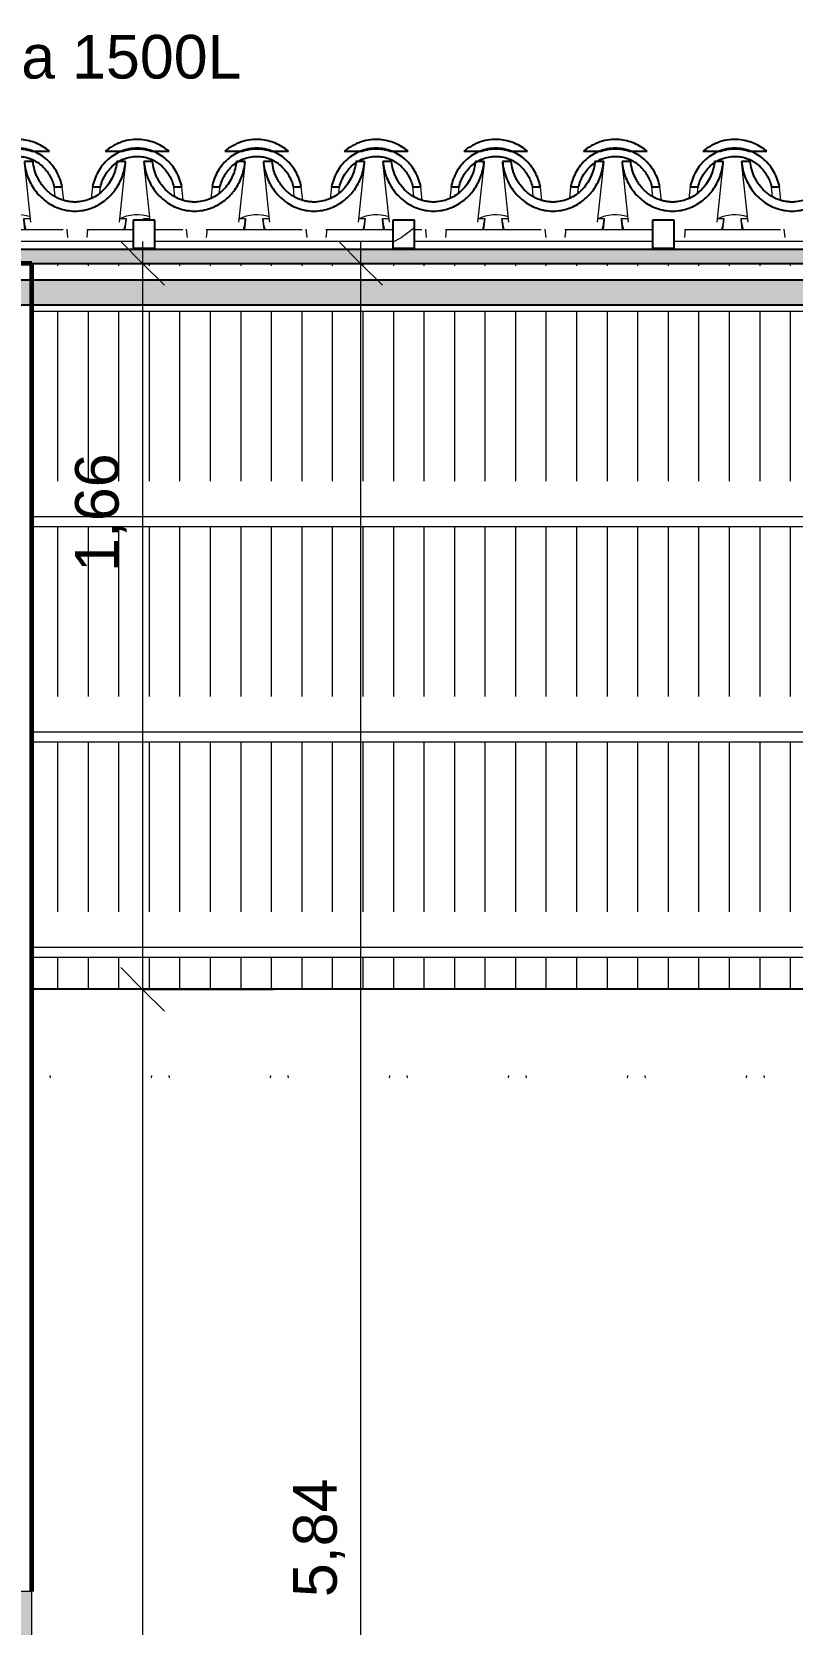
# Model space of a CAD drawing. Header units: millimetres. Extents: x -23833 to 62003, y -3000 to 6760.
# Drawn here: x -16580 to -14836, y 2925 to 6575 of the extents above; entities that cross this region are included whole.
import ezdxf

# ---------------------------------------------------------------- set-up
doc = ezdxf.new("R2010")
doc.units = ezdxf.units.MM
for name, color, linetype, lineweight in [('A-ANNO-DIMS', 211, 'Continuous', 9), ('A-ANNO-DIMS-50', 211, 'Continuous', 9), ('A-DETL-GENF', 92, 'Continuous', 9), ('A-DETL-THIN', 151, 'Continuous', 9), ('A-GLAZ-CURT', 52, 'Continuous', 9), ('A-GLAZ-CWMG', 51, 'Continuous', 9), ('A-ROOF', 132, 'Continuous', 9), ('A-ROOF-PATT', 132, 'Continuous', 9), ('A-WALL', 113, 'Continuous', 25), ('G-ANNO-TEXT', 231, 'Continuous', 9)]:
    doc.layers.add(name, color=color, linetype=linetype, lineweight=lineweight)
doc.styles.add('@Arial Unicode MS', font='ARIALUNI.TTF', dxfattribs={"height": 100})
doc.styles.add('Arial_1', font='arial.ttf', dxfattribs={"height": 100})
doc.dimstyles.new('CRT_-__Metros_-_Linha_de_chamada_3_5_mm_1', dxfattribs={"dimscale": 304.8, "dimtxt": 100.584485, "dimasz": 0.328084, "dimexe": 0.164042, "dimexo": 0.0625, "dimgap": 0.082021, "dimtad": 1, "dimlfac": 0.001, "dimrnd": 0.01, "dimzin": 0, "dimdsep": 46, "dimtxsty": '@Arial Unicode MS', "dimblk1": 'OBLIQUE', "dimblk2": 'OBLIQUE', "dimsah": 1, "dimcen": 0.09, "dimdle": 0.164042, "dimazin": 0, "dimtfac": 1, "dimtdec": 4, "dimtix": 1, "dimtmove": 0, "dimatfit": 3, "dimfxl": 0.984252, "dimfxlon": 1, "dimtvp": 1, "dimtolj": 1, "dimtzin": 0, "dimarcsym": 2})
doc.dimstyles.new('CRT_-__Metros_-_Linha_de_chamada_3_5_mm_2', dxfattribs={"dimscale": 304.8, "dimtxt": 100.584485, "dimasz": 0.328084, "dimexe": 0.164042, "dimexo": 0.0625, "dimgap": 0.082021, "dimtad": 1, "dimlfac": 0.001, "dimrnd": 0.01, "dimzin": 0, "dimdsep": 46, "dimtxsty": '@Arial Unicode MS', "dimblk1": 'OBLIQUE', "dimblk2": 'OBLIQUE', "dimsah": 1, "dimcen": 0.09, "dimdle": 0.164042, "dimazin": 0, "dimtfac": 1, "dimtdec": 4, "dimtix": 1, "dimtmove": 2, "dimatfit": 3, "dimfxl": 0.984252, "dimfxlon": 1, "dimtvp": 1, "dimtolj": 1, "dimtzin": 0, "dimarcsym": 2})
pattern_1 = [(216.87, (-11821.27, 2369.08), (761.9991, 508.00136), [127, -1143]), (206.565, (-11668.87, 2292.88), (-254.0006, -253.9997), [283.981, -283.981]), (198.435, (-11668.87, 2165.88), (-507.99976, -254.0006), [160.644, -642.575])]

# ---------------------------------------------------------------- blocks, each defined once
blk = doc.blocks.new('Rectangular Mullion - Ripa-4229792-A')
at = {"layer": 'A-GLAZ-CWMG'}
for p, q in [((-16727.9, 6122.6), (-16507.8, 6122.6)), ((-16453.8, 6122.6), (-16347.5, 6122.6)), ((-16297.5, 6122.6), (-16233.7, 6122.6)), ((-16179.7, 6122.6), (-15959.6, 6122.6)), ((-15905.6, 6122.6), (-15752.2, 6122.6)), ((-15702.2, 6122.6), (-15685.5, 6122.6)), ((-15631.5, 6122.6), (-15411.4, 6122.6)), ((-15357.4, 6122.6), (-15156.8, 6122.6)), ((-15083.3, 6122.6), (-14863.2, 6122.6)), ((-16347.5, 6094.7), (-16892.9, 6094.7)), ((-15752.2, 6094.7), (-16297.5, 6094.7)), ((-15156.8, 6094.7), (-15702.2, 6094.7)), ((-14561.4, 6094.7), (-15106.8, 6094.7))]:
    blk.add_line(p, q, dxfattribs=at)
blk = doc.blocks.new('Rectangular Mullion - Caibro-V25-A')
at = {"layer": 'A-GLAZ-CWMG', "lineweight": 25}
for p, q in [((-15106.8, 6143.7), (-15156.8, 6143.7)), ((-15156.8, 6143.7), (-15156.8, 6079.1)), ((-15106.8, 6079.1), (-15106.8, 6143.7)), ((-15156.8, 6079.1), (-15106.8, 6079.1))]:
    blk.add_line(p, q, dxfattribs=at)
at = {"layer": 'A-GLAZ-CWMG'}
for p, q in [((-15156.8, 6076.7), (-15156.8, 6079.1)), ((-15106.8, 6076.7), (-15106.8, 6079.1))]:
    blk.add_line(p, q, dxfattribs=at)
blk = doc.blocks.new('Rectangular Mullion - Caibro-V26-A')
at = {"layer": 'A-GLAZ-CWMG'}
h = blk.add_hatch(dxfattribs=at)
h.set_pattern_fill('FP_2', color=256, style=0, pattern_type=2)
h.set_pattern_definition(pattern_1)
h.paths.add_polyline_path([(-15752.2, 6079.1), (-15702.2, 6079.1), (-15702.2, 6143.7), (-15752.2, 6143.7)])
at = {"layer": 'A-GLAZ-CWMG', "lineweight": 25}
for p, q in [((-15702.2, 6143.7), (-15752.2, 6143.7)), ((-15752.2, 6143.7), (-15752.2, 6079.1)), ((-15702.2, 6079.1), (-15702.2, 6143.7)), ((-15752.2, 6079.1), (-15702.2, 6079.1))]:
    blk.add_line(p, q, dxfattribs=at)
at = {"layer": 'A-GLAZ-CWMG'}
for p, q in [((-15752.2, 6076.7), (-15752.2, 6079.1)), ((-15702.2, 6076.7), (-15702.2, 6079.1))]:
    blk.add_line(p, q, dxfattribs=at)
blk = doc.blocks.new('Rectangular Mullion - Caibro-V27-A')
at = {"layer": 'A-GLAZ-CWMG', "lineweight": 25}
for p, q in [((-16297.5, 6143.7), (-16347.5, 6143.7)), ((-16347.5, 6143.7), (-16347.5, 6079.1)), ((-16297.5, 6079.1), (-16297.5, 6143.7)), ((-16347.5, 6079.1), (-16297.5, 6079.1))]:
    blk.add_line(p, q, dxfattribs=at)
at = {"layer": 'A-GLAZ-CWMG'}
for p, q in [((-16347.5, 6076.7), (-16347.5, 6079.1)), ((-16297.5, 6076.7), (-16297.5, 6079.1))]:
    blk.add_line(p, q, dxfattribs=at)
blk = doc.blocks.new('Rectangular Mullion - Terça-4255527-A')
at = {"layer": 'A-GLAZ-CWMG'}
for p, q in [((-5489.7, 4476.4), (-16579.7, 4476.4)), ((-16579.7, 4454.2), (-5489.7, 4454.2))]:
    blk.add_line(p, q, dxfattribs=at)
blk = doc.blocks.new('Rectangular Mullion - Terça-V31-A')
at = {"layer": 'A-GLAZ-CWMG'}
for p, q in [((-5489.7, 4970.2), (-16579.7, 4970.2)), ((-16579.7, 4947.9), (-5489.7, 4947.9))]:
    blk.add_line(p, q, dxfattribs=at)
blk = doc.blocks.new('Rectangular Mullion - Terça-V32-A')
at = {"layer": 'A-GLAZ-CWMG'}
for p, q in [((-5489.7, 5463.9), (-16579.7, 5463.9)), ((-16579.7, 5441.6), (-5489.7, 5441.6))]:
    blk.add_line(p, q, dxfattribs=at)
blk = doc.blocks.new('Rectangular Mullion - Terça-V33-A')
at = {"layer": 'A-GLAZ-CWMG'}
h = blk.add_hatch(dxfattribs=at)
h.set_pattern_fill('FP_2', color=256, style=0, pattern_type=2)
h.set_pattern_definition(pattern_1)
h.paths.add_polyline_path([(-19919.7, 5949.9), (-3199.7, 5949.9), (-3199.7, 6005.8), (-19919.7, 6005.8), (-19919.7, 5997.2)])
at = {"layer": 'A-GLAZ-CWMG', "lineweight": 25}
for p, q in [((-3199.7, 6005.8), (-19919.7, 6005.8)), ((-19919.7, 5949.9), (-3199.7, 5949.9))]:
    blk.add_line(p, q, dxfattribs=at)
at = {"layer": 'A-GLAZ-CWMG'}
blk.add_line((-16579.7, 5935.3), (-5479.7, 5935.3), dxfattribs=at)
blk = doc.blocks.new('COLONIAL BASE - COLONIAL BASE-4236683-A')
at = {"layer": 'A-GLAZ-CURT'}
for p, q in [((-3712.8, 6122.6), (-3715.5, 6147.5)), ((-3715.5, 6147.5), (-3700.2, 6147.5)), ((-3712.8, 6122.6), (-3715.1, 6143.3)), ((-3496.2, 6147.5), (-3480.9, 6147.5)), ((-3480.9, 6147.5), (-3483.6, 6122.6)), ((-3481.3, 6143.3), (-3483.6, 6122.6))]:
    blk.add_line(p, q, dxfattribs=at)
for centre, major_axis, start_param, end_param in [((-3729.7, 6076.6), (85.3, 0), 1.218641, 2.069926), ((-3598.2, 6154.4), (117.5, 0), 3.205466, 3.438355), ((-3598.2, 6154.4), (117.5, 0), 5.986423, 6.219312)]:
    blk.add_ellipse(centre, major_axis=major_axis, ratio=0.928477, start_param=start_param, end_param=end_param, dxfattribs=at)
blk = doc.blocks.new('COLONIAL BASE - COLONIAL BASE-V48-A')
at = {"layer": 'A-GLAZ-CURT'}
for p, q in [((-6181.9, 6143.7), (-6182.3, 6147.5)), ((-6182.3, 6147.5), (-6167.1, 6147.5)), ((-5963, 6147.5), (-5947.8, 6147.5)), ((-5947.8, 6147.5), (-5950.5, 6122.6)), ((-5948.2, 6143.3), (-5950.4, 6122.6))]:
    blk.add_line(p, q, dxfattribs=at)
for centre, major_axis, start_param, end_param in [((-6196.6, 6076.6), (85.3, 0), 1.218641, 2.069926), ((-6065.1, 6154.4), (117.5, 0), 3.205466, 3.239935), ((-6065.1, 6154.4), (117.5, 0), 5.986423, 6.219312)]:
    blk.add_ellipse(centre, major_axis=major_axis, ratio=0.928477, start_param=start_param, end_param=end_param, dxfattribs=at)
blk = doc.blocks.new('COLONIAL BASE - COLONIAL BASE-V42-A')
at = {"layer": 'A-GLAZ-CURT', "lineweight": 25}
for p, q in [((-3968.4, 6278.4), (-3988.3, 6278.4)), ((-3756.3, 6278.4), (-3776.2, 6278.4)), ((-4106.2, 6220.1), (-4087.9, 6220.1)), ((-3919.7, 6220.1), (-3901.4, 6220.1))]:
    blk.add_line(p, q, dxfattribs=at)
at = {"layer": 'A-GLAZ-CURT'}
for p, q in [((-3973.4, 6138.7), (-3988.3, 6278.4)), ((-3985, 6247.8), (-3988, 6274.9)), ((-3756.3, 6278.4), (-3771.2, 6138.7)), ((-3756.6, 6274.9), (-3759.5, 6247.8)), ((-4106.2, 6220.1), (-4109, 6193.6)), ((-4089.3, 6205.4), (-4087.9, 6220.1)), ((-3917.6, 6197.7), (-3919.7, 6220.1)), ((-3898.1, 6189), (-3901.4, 6220.1)), ((-4118.6, 6103.7), (-4116.5, 6122.9)), ((-3891.1, 6122.9), (-3889, 6103.7))]:
    blk.add_line(p, q, dxfattribs=at)
at = {"layer": 'A-GLAZ-CURT', "lineweight": 25}
for points, knots in [([(-3901.4, 6220.1), (-3902.6, 6226.1), (-3906, 6237.8), (-3913.7, 6254.6), (-3923.9, 6269.8), (-3940.8, 6287.6), (-3967.2, 6303.9), (-4003.8, 6310.9), (-4040.4, 6303.9), (-4066.8, 6287.6), (-4083.7, 6269.8), (-4093.9, 6254.6), (-4101.6, 6237.8), (-4105, 6226.1), (-4106.2, 6220.1)], [0, 0, 0, 0, 0.0625, 0.125, 0.1875, 0.25, 0.375, 0.5, 0.625, 0.75, 0.8125, 0.875, 0.9375, 1, 1, 1, 1]), ([(-4087.9, 6220.1), (-4086.7, 6225.2), (-4083.4, 6235.2), (-4076.2, 6249.2), (-4066.7, 6261.8), (-4051.3, 6276.2), (-4027.6, 6288.5), (-4001.7, 6291), (-3984.6, 6287.9), (-3975.9, 6285.1), (-3969.5, 6282.5), (-3963.4, 6279.4), (-3955.5, 6274.5), (-3946.5, 6267.4), (-3937.2, 6257.2), (-3929.5, 6245.8), (-3923.5, 6233.3), (-3920.8, 6224.6), (-3919.7, 6220.1)], [0, 0, 0, 0, 0.066667, 0.133333, 0.2, 0.266667, 0.4, 0.533333, 0.591667, 0.620833, 0.65, 0.679167, 0.708333, 0.766667, 0.825, 0.883333, 0.941667, 1, 1, 1, 1]), ([(-3988.3, 6278.4), (-3987.8, 6272.1), (-3985.9, 6259.7), (-3978.6, 6235.6), (-3963.1, 6208), (-3935.4, 6181.9), (-3906.5, 6168.7), (-3881.7, 6164.4), (-3856.6, 6164.4), (-3827.4, 6172.1), (-3798.1, 6191.1), (-3776.3, 6216), (-3764.1, 6240.8), (-3758.3, 6262), (-3756.7, 6272.9), (-3756.3, 6278.4)], [0, 0, 0, 0, 0.052632, 0.105263, 0.210526, 0.315789, 0.421053, 0.473684, 0.526316, 0.631579, 0.723684, 0.815789, 0.907895, 0.953947, 1, 1, 1, 1]), ([(-3776.2, 6278.4), (-3776.7, 6272.6), (-3778.7, 6261.3), (-3784.3, 6244.8), (-3792.5, 6229.6), (-3806.6, 6211.2), (-3829.7, 6193.4), (-3855.4, 6185.8), (-3873.4, 6185), (-3883.1, 6185.7), (-3892.7, 6187.4), (-3902, 6190), (-3911.1, 6193.7), (-3919.6, 6198.3), (-3927.7, 6203.7), (-3937.7, 6212), (-3946.4, 6221.7), (-3953.5, 6232.5), (-3958.2, 6241.1), (-3962, 6250), (-3966, 6262.4), (-3967.8, 6271.9), (-3968.4, 6278.4)], [0, 0, 0, 0, 0.058824, 0.117647, 0.176471, 0.235294, 0.352941, 0.470588, 0.503676, 0.536765, 0.569853, 0.602941, 0.636029, 0.669118, 0.702206, 0.735294, 0.801471, 0.834559, 0.867647, 0.900735, 0.933824, 1, 1, 1, 1])]:
    blk.add_open_spline(points, degree=3, knots=knots, dxfattribs=at)
blk = doc.blocks.new('COLONIAL BASE - COLONIAL BASE-V43-A')
at = {"layer": 'A-GLAZ-CURT', "lineweight": 25}
for p, q in [((-4516.6, 6278.4), (-4536.5, 6278.4)), ((-4304.5, 6278.4), (-4324.4, 6278.4)), ((-4654.4, 6220.1), (-4636.1, 6220.1)), ((-4467.9, 6220.1), (-4449.6, 6220.1))]:
    blk.add_line(p, q, dxfattribs=at)
at = {"layer": 'A-GLAZ-CURT'}
for p, q in [((-4521.6, 6138.7), (-4536.5, 6278.4)), ((-4533.2, 6247.8), (-4536.2, 6274.9)), ((-4304.5, 6278.4), (-4319.4, 6138.7)), ((-4304.8, 6274.9), (-4307.7, 6247.8)), ((-4654.4, 6220.1), (-4657.2, 6193.6)), ((-4637.5, 6205.4), (-4636.1, 6220.1)), ((-4465.8, 6197.7), (-4467.9, 6220.1)), ((-4446.3, 6189), (-4449.6, 6220.1)), ((-4666.8, 6103.7), (-4664.7, 6122.9))]:
    blk.add_line(p, q, dxfattribs=at)
at = {"layer": 'A-GLAZ-CURT', "lineweight": 25}
for points, knots in [([(-4449.6, 6220.1), (-4450.8, 6226.1), (-4454.2, 6237.8), (-4461.9, 6254.6), (-4472.1, 6269.8), (-4489, 6287.6), (-4515.4, 6303.9), (-4552, 6310.9), (-4588.6, 6303.9), (-4615, 6287.6), (-4631.9, 6269.8), (-4642.1, 6254.6), (-4649.8, 6237.8), (-4653.2, 6226.1), (-4654.4, 6220.1)], [0, 0, 0, 0, 0.0625, 0.125, 0.1875, 0.25, 0.375, 0.5, 0.625, 0.75, 0.8125, 0.875, 0.9375, 1, 1, 1, 1]), ([(-4636.1, 6220.1), (-4634.9, 6225.2), (-4631.6, 6235.2), (-4624.4, 6249.2), (-4614.9, 6261.8), (-4599.5, 6276.2), (-4575.8, 6288.5), (-4549.9, 6291), (-4532.8, 6287.9), (-4524.1, 6285.1), (-4517.6, 6282.5), (-4511.6, 6279.4), (-4503.7, 6274.5), (-4494.7, 6267.4), (-4485.4, 6257.2), (-4477.7, 6245.8), (-4471.7, 6233.3), (-4469, 6224.6), (-4467.9, 6220.1)], [0, 0, 0, 0, 0.066667, 0.133333, 0.2, 0.266667, 0.4, 0.533333, 0.591667, 0.620833, 0.65, 0.679167, 0.708333, 0.766667, 0.825, 0.883333, 0.941667, 1, 1, 1, 1]), ([(-4536.5, 6278.4), (-4536, 6272.1), (-4534.1, 6259.7), (-4526.8, 6235.6), (-4511.3, 6208), (-4483.6, 6181.9), (-4454.7, 6168.7), (-4429.9, 6164.4), (-4404.8, 6164.4), (-4375.6, 6172.1), (-4346.3, 6191.1), (-4324.5, 6216), (-4312.3, 6240.8), (-4306.5, 6262), (-4304.9, 6272.9), (-4304.5, 6278.4)], [0, 0, 0, 0, 0.052632, 0.105263, 0.210526, 0.315789, 0.421053, 0.473684, 0.526316, 0.631579, 0.723684, 0.815789, 0.907895, 0.953947, 1, 1, 1, 1]), ([(-4324.4, 6278.4), (-4324.9, 6272.6), (-4326.9, 6261.3), (-4332.5, 6244.8), (-4340.7, 6229.6), (-4354.8, 6211.2), (-4377.9, 6193.4), (-4403.6, 6185.8), (-4421.6, 6185), (-4431.3, 6185.7), (-4440.9, 6187.4), (-4450.2, 6190), (-4459.3, 6193.7), (-4467.8, 6198.3), (-4475.9, 6203.7), (-4485.9, 6212), (-4494.6, 6221.7), (-4501.7, 6232.5), (-4506.4, 6241.1), (-4510.2, 6250), (-4514.2, 6262.4), (-4516, 6271.9), (-4516.6, 6278.4)], [0, 0, 0, 0, 0.058824, 0.117647, 0.176471, 0.235294, 0.352941, 0.470588, 0.503676, 0.536765, 0.569853, 0.602941, 0.636029, 0.669118, 0.702206, 0.735294, 0.801471, 0.834559, 0.867647, 0.900735, 0.933824, 1, 1, 1, 1])]:
    blk.add_open_spline(points, degree=3, knots=knots, dxfattribs=at)
blk = doc.blocks.new('COLONIAL BASE - COLONIAL BASE-V47-A')
at = {"layer": 'A-GLAZ-CURT', "lineweight": 25}
for p, q in [((-5613, 6278.4), (-5632.9, 6278.4)), ((-5400.9, 6278.4), (-5420.8, 6278.4)), ((-5750.8, 6220.1), (-5732.5, 6220.1)), ((-5564.3, 6220.1), (-5546, 6220.1))]:
    blk.add_line(p, q, dxfattribs=at)
at = {"layer": 'A-GLAZ-CURT'}
for p, q in [((-5618.5, 6143.7), (-5632.9, 6278.4)), ((-5629.6, 6247.8), (-5632.6, 6274.9)), ((-5400.9, 6278.4), (-5415.8, 6138.7)), ((-5401.2, 6274.9), (-5404.1, 6247.8)), ((-5750.8, 6220.1), (-5753.6, 6193.6)), ((-5733.9, 6205.4), (-5732.5, 6220.1)), ((-5562.2, 6197.7), (-5564.3, 6220.1)), ((-5542.7, 6189), (-5546, 6220.1)), ((-5763.2, 6103.7), (-5761.1, 6122.9)), ((-5535.6, 6122.9), (-5533.6, 6103.7))]:
    blk.add_line(p, q, dxfattribs=at)
at = {"layer": 'A-GLAZ-CURT', "lineweight": 25}
for points, knots in [([(-5546, 6220.1), (-5547.2, 6226.1), (-5550.5, 6237.8), (-5558.2, 6254.6), (-5568.5, 6269.8), (-5585.4, 6287.6), (-5611.8, 6303.9), (-5648.4, 6310.9), (-5685, 6303.9), (-5711.4, 6287.6), (-5728.3, 6269.8), (-5738.5, 6254.6), (-5746.2, 6237.8), (-5749.5, 6226.1), (-5750.8, 6220.1)], [0, 0, 0, 0, 0.0625, 0.125, 0.1875, 0.25, 0.375, 0.5, 0.625, 0.75, 0.8125, 0.875, 0.9375, 1, 1, 1, 1]), ([(-5732.5, 6220.1), (-5731.2, 6225.2), (-5728, 6235.2), (-5720.8, 6249.2), (-5711.3, 6261.8), (-5695.9, 6276.2), (-5672.2, 6288.5), (-5646.3, 6291), (-5629.2, 6287.9), (-5620.4, 6285.1), (-5614, 6282.5), (-5607.9, 6279.4), (-5600.1, 6274.5), (-5591.1, 6267.4), (-5581.8, 6257.2), (-5574.1, 6245.8), (-5568.1, 6233.3), (-5565.4, 6224.6), (-5564.3, 6220.1)], [0, 0, 0, 0, 0.066667, 0.133333, 0.2, 0.266667, 0.4, 0.533333, 0.591667, 0.620833, 0.65, 0.679167, 0.708333, 0.766667, 0.825, 0.883333, 0.941667, 1, 1, 1, 1]), ([(-5632.9, 6278.4), (-5632.4, 6272.1), (-5630.5, 6259.7), (-5623.2, 6235.6), (-5607.7, 6208), (-5580, 6181.9), (-5551.1, 6168.7), (-5526.3, 6164.4), (-5501.2, 6164.4), (-5472, 6172.1), (-5442.7, 6191.1), (-5420.9, 6216), (-5408.7, 6240.8), (-5402.9, 6262), (-5401.3, 6272.9), (-5400.9, 6278.4)], [0, 0, 0, 0, 0.052632, 0.105263, 0.210526, 0.315789, 0.421053, 0.473684, 0.526316, 0.631579, 0.723684, 0.815789, 0.907895, 0.953947, 1, 1, 1, 1]), ([(-5420.8, 6278.4), (-5421.3, 6272.6), (-5423.3, 6261.3), (-5428.9, 6244.8), (-5437.1, 6229.6), (-5451.2, 6211.2), (-5474.3, 6193.4), (-5500, 6185.8), (-5518, 6185), (-5527.7, 6185.7), (-5537.3, 6187.4), (-5546.6, 6190), (-5555.7, 6193.7), (-5564.2, 6198.3), (-5572.3, 6203.7), (-5582.3, 6212), (-5591, 6221.7), (-5598.1, 6232.5), (-5602.8, 6241.1), (-5606.6, 6250), (-5610.6, 6262.4), (-5612.4, 6271.9), (-5613, 6278.4)], [0, 0, 0, 0, 0.058824, 0.117647, 0.176471, 0.235294, 0.352941, 0.470588, 0.503676, 0.536765, 0.569853, 0.602941, 0.636029, 0.669118, 0.702206, 0.735294, 0.801471, 0.834559, 0.867647, 0.900735, 0.933824, 1, 1, 1, 1])]:
    blk.add_open_spline(points, degree=3, knots=knots, dxfattribs=at)
blk = doc.blocks.new('COLONIAL BASE - COLONIAL BASE-V45-A')
at = {"layer": 'A-GLAZ-CURT', "lineweight": 25}
for p, q in [((-3802.9, 6301.6), (-3762.2, 6301.6)), ((-3697.2, 6301.6), (-3656.5, 6301.6))]:
    blk.add_line(p, q, dxfattribs=at)
blk.add_open_spline([(-3656.5, 6301.6), (-3661.1, 6305.4), (-3670.6, 6312.3), (-3686.5, 6320.4), (-3703.3, 6325.9), (-3722.3, 6329), (-3743, 6328.6), (-3761.1, 6324.5), (-3774.9, 6319.2), (-3788.1, 6312.6), (-3797.2, 6306.4), (-3802.9, 6301.6)], degree=3, knots=[0, 0, 0, 0, 0.111111, 0.222222, 0.333333, 0.444444, 0.583333, 0.722222, 0.791667, 0.861111, 1, 1, 1, 1], dxfattribs=at)
blk.add_open_spline([(-3762.2, 6301.6), (-3757, 6303.6), (-3746.3, 6306.5), (-3729.7, 6308), (-3713.1, 6306.5), (-3702.4, 6303.6), (-3697.2, 6301.6)], degree=3, dxfattribs=at)
blk = doc.blocks.new('COLONIAL BASE - COLONIAL BASE-V62-A')
at = {"layer": 'A-GLAZ-CURT', "lineweight": 25}
for p, q in [((-16685.5, 6301.6), (-16644.8, 6301.6)), ((-16579.8, 6301.6), (-16539.1, 6301.6))]:
    blk.add_line(p, q, dxfattribs=at)
at = {"layer": 'A-GLAZ-CURT'}
blk.add_ellipse((-16612.3, 6216.2), major_axis=(97.5, 0), ratio=0.928477, start_param=1.904414, end_param=1.910547, dxfattribs=at)
at = {"layer": 'A-GLAZ-CURT', "lineweight": 25}
blk.add_open_spline([(-16539.1, 6301.6), (-16543.7, 6305.4), (-16553.3, 6312.3), (-16569.1, 6320.4), (-16585.9, 6325.9), (-16604.9, 6329), (-16625.6, 6328.6), (-16643.7, 6324.5), (-16657.5, 6319.2), (-16670.7, 6312.6), (-16679.8, 6306.4), (-16685.5, 6301.6)], degree=3, knots=[0, 0, 0, 0, 0.111111, 0.222222, 0.333333, 0.444444, 0.583333, 0.722222, 0.791667, 0.861111, 1, 1, 1, 1], dxfattribs=at)
blk.add_open_spline([(-16644.8, 6301.6), (-16639.6, 6303.6), (-16628.9, 6306.5), (-16612.3, 6308), (-16595.7, 6306.5), (-16585.1, 6303.6), (-16579.8, 6301.6)], degree=3, dxfattribs=at)
blk = doc.blocks.new('COLONIAL BASE - COLONIAL BASE-3960684-A')
at = {"layer": 'A-GLAZ-CURT'}
for p, q in [((-8078, 4177.1), (-8078.8, 4182.7)), ((-7846, 4182.7), (-7846.8, 4177.1))]:
    blk.add_line(p, q, dxfattribs=at)
blk = doc.blocks.new('DIMBLOCK9-A')
at = {"layer": 'A-ANNO-DIMS-50', "lineweight": 18}
for p, q in [((-16325.7, 6044.4), (-16375.7, 6094.4)), ((-16325.7, 6044.4), (-16275.7, 5994.4)), ((-16325.7, 4380.3), (-16375.7, 4430.3)), ((-16325.7, 4380.3), (-16275.7, 4330.3))]:
    blk.add_line(p, q, dxfattribs=at)
at = {"layer": 'A-ANNO-DIMS-50'}
for p, q in [((-16325.7, 6094.4), (-16325.7, 4380.3)), ((-16025.7, 6044.4), (-16375.7, 6044.4)), ((-16325.7, 6044.4), (-16025.7, 6044.4)), ((-16025.7, 4380.3), (-16375.7, 4380.3)), ((-16325.7, 4380.3), (-16025.7, 4380.3))]:
    blk.add_line(p, q, dxfattribs=at)
at = {"layer": 'A-ANNO-DIMS-50', "color": 0, "insert": (-16480.5, 5337.1), "char_height": 100, "width": 324.675, "attachment_point": 1, "rotation": 90, "line_spacing_factor": 1.117605, "style": '@Arial Unicode MS'}
blk.add_mtext('1,66', dxfattribs=at)
blk = doc.blocks.new('_Oblique')
at = {"color": 0, "linetype": 'ByBlock', "lineweight": -2}
blk.add_line((-0.5, -0.5), (0.5, 0.5), dxfattribs=at)
blk = doc.blocks.new('DIMBLOCK10-A')
at = {"layer": 'A-ANNO-DIMS-50', "lineweight": 18}
for p, q in [((-16325.7, 4380.3), (-16375.7, 4430.3)), ((-16325.7, 4380.3), (-16275.7, 4330.3)), ((-16325.7, 200), (-16375.7, 250)), ((-16325.7, 200), (-16275.7, 150))]:
    blk.add_line(p, q, dxfattribs=at)
at = {"layer": 'A-ANNO-DIMS-50'}
for p, q in [((-16025.7, 4380.3), (-16375.7, 4380.3)), ((-16325.7, 4380.3), (-16325.7, 150)), ((-16325.7, 4380.3), (-16025.7, 4380.3)), ((-16025.7, 200), (-16375.7, 200)), ((-16325.7, 200), (-16025.7, 200))]:
    blk.add_line(p, q, dxfattribs=at)
at = {"layer": 'A-ANNO-DIMS-50', "color": 0, "insert": (-16480.5, 2154.9), "char_height": 100, "width": 324.675, "attachment_point": 1, "rotation": 90, "line_spacing_factor": 1.117605, "style": '@Arial Unicode MS'}
blk.add_mtext('4,18', dxfattribs=at)
blk = doc.blocks.new('DIMBLOCK17-A')
at = {"layer": 'A-ANNO-DIMS-50', "lineweight": 18}
for p, q in [((-15825.7, 6044.4), (-15875.7, 6094.4)), ((-15825.7, 6044.4), (-15775.7, 5994.4)), ((-15825.7, 200), (-15875.7, 250)), ((-15825.7, 200), (-15775.7, 150))]:
    blk.add_line(p, q, dxfattribs=at)
at = {"layer": 'A-ANNO-DIMS-50'}
for p, q in [((-15825.7, 6094.4), (-15825.7, 150)), ((-15525.7, 6044.4), (-15875.7, 6044.4)), ((-15825.7, 6044.4), (-15525.7, 6044.4)), ((-16125.7, 200), (-15775.7, 200)), ((-15825.7, 200), (-16125.7, 200))]:
    blk.add_line(p, q, dxfattribs=at)
at = {"layer": 'A-ANNO-DIMS-50', "color": 0, "insert": (-15980.5, 2986.9), "char_height": 100, "width": 324.675, "attachment_point": 1, "rotation": 90, "line_spacing_factor": 1.117605, "style": '@Arial Unicode MS'}
blk.add_mtext('5,84', dxfattribs=at)

msp = doc.modelspace()

# ---------------------------------------------------------------- hatches: boundary and pattern name
at = {"layer": 'A-DETL-GENF'}
h = msp.add_hatch(color=7, dxfattribs=at)
h.paths.add_polyline_path([(-5446.155, -1462.996), (-5299.651, -1462.996), (-5299.651, 100), (-3949.651, 100), (-3949.651, -250), (-3799.651, -250), (-3799.651, 180), (-5299.651, 180), (-5299.651, 200), (-19319.651, 200), (-19319.651, -250), (-19139.651, -250), (-19139.651, 100), (-5479.651, 100), (-5479.651, -1462.996)])
h.paths.add_polyline_path([(-8229.651, 2643.433), (-8229.651, 2900), (-5479.651, 2900), (-5479.651, 2680), (-5299.651, 2680), (-5299.651, 2898), (-3979.651, 2898), (-3979.651, 2680), (-3799.651, 2680), (-3799.651, 3000), (-8369.651, 3000), (-8369.651, 2643.433)])
h.paths.add_polyline_path([(-16725.974, 2700), (-16579.651, 2700), (-16579.651, 3000), (-19319.651, 3000), (-19319.651, 2700), (-19139.651, 2700), (-19139.651, 2900), (-16759.651, 2900), (-16759.651, 2700)])
at = {"layer": 'A-ROOF-PATT'}
msp.add_hatch(color=256, dxfattribs=at).paths.add_polyline_path([(-11535.623, 6044.391), (-3199.651, 6044.391), (-3199.651, 6076.702), (-19919.651, 6076.702), (-19919.651, 6044.391), (-11576.492, 6044.391)])
h = msp.add_hatch(dxfattribs=at)
h.set_pattern_fill('FP_4', color=256, style=0, pattern_type=2)
h.set_pattern_definition([(90, (0, 6212.23), (-70, 4e-15), [])])
h.paths.add_polyline_path([(-19919.651, 4070.749), (-19363.819, 4070.749), (-19385.852, 4144.192), (-19319.651, 4156.925), (-19319.651, 4454.159), (-19919.651, 4454.159), (-19919.651, 4096.966)])
h.paths.add_polyline_path([(-3199.651, 4070.749), (-3199.651, 4454.159), (-5289.651, 4454.159), (-5289.651, 4380.337), (-3799.651, 4380.337), (-3799.651, 4070.749), (-3484.448, 4070.749)])
h.paths.add_polyline_path([(-19139.651, 4380.337), (-18728.331, 4380.337), (-18728.551, 4436.104), (-18729.653, 4454.159), (-19139.651, 4454.159), (-19139.651, 4400.998)])
h.paths.add_polyline_path([(-16759.651, 4380.337), (-16759.651, 4454.159), (-17169.649, 4454.159), (-17170.97, 4432.51), (-17170.97, 4380.337), (-16766.843, 4380.337)])
h.paths.add_polyline_path([(-11862.574, 4380.337), (-5489.651, 4380.337), (-5489.651, 4454.159), (-16579.651, 4454.159), (-16579.651, 4380.337), (-11903.443, 4380.337)])
h.paths.add_polyline_path([(-16358.154, 4557.926), (-5489.651, 4557.926), (-5489.651, 4947.873), (-16579.651, 4947.873), (-16579.651, 4557.926), (-16399.023, 4557.926)])
h.paths.add_polyline_path([(-4220.088, 4557.926), (-3199.651, 4557.926), (-3199.651, 4947.873), (-5289.651, 4947.873), (-5289.651, 4557.926), (-4260.957, 4557.926)])
h.paths.add_polyline_path([(-17044.317, 4813.978), (-17045.399, 4812.691), (-17044.749, 4812.691), (-17044.425, 4813.656)])
h.paths.add_polyline_path([(-18851.157, 4557.926), (-18758.28, 4557.926), (-18758.28, 4562.842), (-18771.965, 4800), (-17127.336, 4800), (-17141.021, 4557.926), (-16759.651, 4557.926), (-16759.651, 4947.873), (-17715.344, 4947.864), (-17541.151, 4935.62), (-17541.151, 4900.68), (-17332.401, 4881.34), (-17332.401, 4860.34), (-17095.651, 4850.364), (-17095.651, 4844.1), (-17054.379, 4843.6), (-17050.949, 4842.064), (-17049.873, 4841.27), (-17048.559, 4838.714), (-17047.869, 4835.291), (-17046.287, 4827.808), (-17047.289, 4827.001), (-17050.614, 4826.339), (-17052.004, 4824.804), (-17052.07, 4824.227), (-17052.437, 4823.009), (-17052.437, 4822.62), (-17050.961, 4821.102), (-17042.425, 4815.965), (-17042.425, 4815.124), (-17043.959, 4815.965), (-17045.399, 4815.928), (-17043.21, 4815.052), (-17043.986, 4814.581), (-17048.106, 4815.965), (-17050.993, 4815.52), (-17049.081, 4814.589), (-17048.849, 4814.589), (-17048.559, 4815.347), (-17047.026, 4814.964), (-17046.899, 4814.544), (-17043.959, 4813.859), (-17043.344, 4813.656), (-17043.21, 4812.694), (-17041.898, 4813.597), (-17041.426, 4813.01), (-17040.966, 4813.597), (-17040.137, 4812.691), (-17039.244, 4800.018), (-18860.058, 4800.018), (-18859.165, 4812.691), (-18857.312, 4814.563), (-18856.876, 4814.188), (-18856.28, 4813.934), (-18854.864, 4814.205), (-18854.274, 4814.205), (-18853.423, 4813.938), (-18852.458, 4815.198), (-18850.901, 4814.205), (-18849.807, 4815.183), (-18848.402, 4814.905), (-18846.771, 4814.204), (-18845.433, 4815.184), (-18844.464, 4815.365), (-18844.608, 4815.965), (-18856.876, 4815.965), (-18847.755, 4821.865), (-18846.904, 4823.95), (-18846.463, 4824.238), (-18846.908, 4825.173), (-18849.792, 4826.585), (-18852.481, 4827.538), (-18851.496, 4827.527), (-18852.481, 4828.24), (-18853.015, 4828.3), (-18853.902, 4829.814), (-18853.793, 4829.966), (-18852.24, 4832.423), (-18851.157, 4837.926), (-18851.017, 4839.669), (-18846.908, 4843.219), (-18841.748, 4844.1), (-18803.651, 4844.1), (-18803.651, 4850.92), (-18566.901, 4860.34), (-18566.901, 4881.34), (-18358.151, 4900.68), (-18358.151, 4935.62), (-18183.957, 4947.873), (-19139.651, 4947.873), (-19139.651, 4557.926), (-18892.026, 4557.926)])
h.paths.add_polyline_path([(-19919.651, 4557.926), (-19319.651, 4557.926), (-19319.651, 4947.873), (-19919.651, 4947.873), (-19919.651, 4629.022)])
h.paths.add_polyline_path([(-17949.651, 4698.75), (-17942.383, 4700.031), (-17935.989, 4703.724), (-17931.248, 4709.374), (-17928.723, 4716.314), (-17928.724, 4723.692), (-17931.249, 4730.628), (-17935.996, 4736.282), (-17942.384, 4739.969), (-17949.651, 4741.25), (-17956.917, 4739.969), (-17963.313, 4736.274), (-17968.053, 4730.625), (-17970.578, 4723.692), (-17970.578, 4716.311), (-17968.053, 4709.374), (-17963.313, 4703.724), (-17956.918, 4700.031), (-17952.041, 4699.171)])
h.paths.add_polyline_path([(-17050.899, 4812.691), (-17049.805, 4813.807), (-17050.899, 4814.175), (-17050.792, 4813.664)])
h.paths.add_polyline_path([(-17055.628, 4814.548), (-17055.987, 4815.353), (-17056.596, 4814.987), (-17055.925, 4814.683)])
h.paths.add_polyline_path([(-18837.079, 4815.363), (-18838.515, 4815.352), (-18837.703, 4815.317)])
h.paths.add_polyline_path([(-18842.494, 4815.365), (-18843.253, 4815.513), (-18843.253, 4815.3)])
h.paths.add_polyline_path([(-17063.157, 4815.284), (-17066.879, 4815.965), (-17066.879, 4815.321), (-17063.627, 4815.287)])
h.paths.add_polyline_path([(-18846.904, 4823.95), (-18847.168, 4825.239), (-18846.53, 4824.925), (-18846.797, 4824.227)])
h.paths.add_polyline_path([(-19919.651, 5051.64), (-19319.651, 5051.64), (-19319.651, 5441.586), (-19919.651, 5441.586), (-19919.651, 5085.069)])
h.paths.add_polyline_path([(-11985.181, 5051.64), (-5489.651, 5051.64), (-5489.651, 5441.586), (-16579.651, 5441.586), (-16579.651, 5051.64), (-12026.05, 5051.64)])
h.paths.add_polyline_path([(-19139.651, 5051.64), (-16759.651, 5051.64), (-16759.651, 5441.586), (-19139.651, 5441.586), (-19139.651, 5085.069)])
h.paths.add_polyline_path([(-3525.317, 5051.64), (-3199.651, 5051.64), (-3199.651, 5441.586), (-5289.651, 5441.586), (-5289.651, 5051.64), (-3566.186, 5051.64)])
h.paths.add_polyline_path([(-16317.285, 5545.353), (-5489.651, 5545.353), (-5489.651, 5646.465), (-5479.651, 5646.465), (-5479.651, 5935.299), (-16579.651, 5935.299), (-16579.651, 5545.353), (-16358.154, 5545.353)])
h.paths.add_polyline_path([(-17175.532, 5545.353), (-16759.651, 5545.353), (-16759.651, 5935.299), (-19139.651, 5935.299), (-19139.651, 5545.353), (-17216.401, 5545.353)])
h.paths.add_polyline_path([(-19319.651, 5545.353), (-19319.651, 5935.299), (-19919.651, 5935.299), (-19919.651, 5545.353), (-19341.584, 5545.353)])
h.paths.add_polyline_path([(-5282.68, 5545.353), (-3199.651, 5545.353), (-3199.651, 5935.299), (-5299.651, 5935.299), (-5299.651, 5646.465), (-5289.651, 5646.465), (-5289.651, 5545.353)])
h.paths.add_polyline_path([(-3320.972, 6039.066), (-3199.651, 6039.066), (-3199.651, 6044.391), (-5299.651, 6044.391), (-5299.651, 6039.066), (-3361.841, 6039.066)])
h.paths.add_polyline_path([(-7898.29, 6039.066), (-5479.651, 6039.066), (-5479.651, 6044.391), (-16579.651, 6044.391), (-16579.651, 6039.066), (-7939.159, 6039.066)])
h.paths.add_polyline_path([(-18033.779, 6039.066), (-16759.651, 6039.066), (-16759.651, 6044.391), (-19139.651, 6044.391), (-19139.651, 6039.066), (-18074.648, 6039.066)])
h.paths.add_polyline_path([(-19919.651, 6039.066), (-19319.651, 6039.066), (-19319.651, 6044.391), (-19919.651, 6044.391)])

# ---------------------------------------------------------------- linework, layer by layer
at = {"layer": 'A-DETL-THIN'}
for p, q in [((-16579.651, 3000), (-19319.651, 3000)), ((-16579.651, 2700), (-16579.651, 3000))]:
    msp.add_line(p, q, dxfattribs=at)
at = {"layer": 'A-ROOF', "lineweight": 25}
for p, q in [((-3199.651, 6076.702), (-19919.651, 6076.702)), ((-19919.651, 6044.391), (-3199.651, 6044.391))]:
    msp.add_line(p, q, dxfattribs=at)
at = {"layer": 'A-WALL', "lineweight": 60}
for p, q in [((-16579.651, 6044.391), (-16759.651, 6044.391)), ((-16579.651, 3000), (-16579.651, 6044.391))]:
    msp.add_line(p, q, dxfattribs=at)
at = {"layer": 'A-WALL'}
msp.add_line((-5489.651, 4380.337), (-16579.651, 4380.337), dxfattribs=at)

# ---------------------------------------------------------------- block references
at = {"layer": 'A-GLAZ-CURT'}
for name, p in [('COLONIAL BASE - COLONIAL BASE-V62-A', (0, 0)), ('COLONIAL BASE - COLONIAL BASE-V45-A', (-12608.525, 0)), ('COLONIAL BASE - COLONIAL BASE-V45-A', (-12334.426, 0)), ('COLONIAL BASE - COLONIAL BASE-V45-A', (-12060.328, 0)), ('COLONIAL BASE - COLONIAL BASE-V45-A', (-11786.23, 0)), ('COLONIAL BASE - COLONIAL BASE-V45-A', (-11512.131, 0)), ('COLONIAL BASE - COLONIAL BASE-V45-A', (-11238.033, 0)), ('COLONIAL BASE - COLONIAL BASE-V42-A', (-12608.525, 0)), ('COLONIAL BASE - COLONIAL BASE-V47-A', (-10689.836, 0)), ('COLONIAL BASE - COLONIAL BASE-V42-A', (-12060.328, 0)), ('COLONIAL BASE - COLONIAL BASE-V42-A', (-11786.23, 0)), ('COLONIAL BASE - COLONIAL BASE-V42-A', (-11512.131, 0)), ('COLONIAL BASE - COLONIAL BASE-V43-A', (-10689.836, 0)), ('COLONIAL BASE - COLONIAL BASE-V42-A', (-10963.934, 0)), ('COLONIAL BASE - COLONIAL BASE-4236683-A', (-12882.623, 0)), ('COLONIAL BASE - COLONIAL BASE-V48-A', (-10141.639, 0)), ('COLONIAL BASE - COLONIAL BASE-4236683-A', (-12334.426, 0)), ('COLONIAL BASE - COLONIAL BASE-4236683-A', (-12060.328, 0)), ('COLONIAL BASE - COLONIAL BASE-4236683-A', (-11786.23, 0)), ('COLONIAL BASE - COLONIAL BASE-4236683-A', (-11512.131, 0)), ('COLONIAL BASE - COLONIAL BASE-4236683-A', (-11238.033, 0)), ('COLONIAL BASE - COLONIAL BASE-3960684-A', (-8732.055, 0)), ('COLONIAL BASE - COLONIAL BASE-3960684-A', (-8459.178, 0)), ('COLONIAL BASE - COLONIAL BASE-3960684-A', (-8186.301, 0)), ('COLONIAL BASE - COLONIAL BASE-3960684-A', (-7913.425, 0)), ('COLONIAL BASE - COLONIAL BASE-3960684-A', (-7640.548, 0)), ('COLONIAL BASE - COLONIAL BASE-3960684-A', (-7367.671, 0)), ('COLONIAL BASE - COLONIAL BASE-3960684-A', (-7094.795, 0)), ('COLONIAL BASE - COLONIAL BASE-3960684-A', (-6821.918, 0))]:
    msp.add_blockref(name, p, dxfattribs=at)
at = {"layer": 'A-GLAZ-CWMG'}
for name in ['Rectangular Mullion - Caibro-V27-A', 'Rectangular Mullion - Caibro-V26-A', 'Rectangular Mullion - Caibro-V25-A', 'Rectangular Mullion - Ripa-4229792-A', 'Rectangular Mullion - Terça-V33-A', 'Rectangular Mullion - Terça-V32-A', 'Rectangular Mullion - Terça-V31-A', 'Rectangular Mullion - Terça-4255527-A']:
    msp.add_blockref(name, (0, 0), dxfattribs=at)

# ---------------------------------------------------------------- texts
at = {"layer": 'G-ANNO-TEXT', "color": 7, "insert": (-17337.197, 6568.33), "char_height": 100, "width": 1535.23156, "attachment_point": 1, "style": 'Arial_1'}
msp.add_mtext("Caixa d'água 1500L", dxfattribs=at)

# ---------------------------------------------------------------- dimensions: what is measured, and where the dimension line sits
at = {"layer": 'A-ANNO-DIMS'}
dim = msp.add_linear_dim(base=(-16325.732, 4380.337), p1=(-16025.732, 6044.391), p2=(-16025.732, 4380.337), angle=90, dimstyle='CRT_-__Metros_-_Linha_de_chamada_3_5_mm_2', override={"dimpost": '<>', "dimfxl": 1664.054583}, dxfattribs=at)
dim.commit()
dim.dimension.update_dxf_attribs({"geometry": 'DIMBLOCK9-A', "text_midpoint": (-16413.868, 5499.416), "dimtype": 160, "text_rotation": 90})
for base, p1, p2, override, picture, middle in [((-15825.732, 200), (-15525.732, 6044.391), (-16125.732, 200), {"dimpost": '<>', "dimfxl": 5875.109384}, 'DIMBLOCK17-A', (-15901.823, 3122.196)), ((-16325.732, 200), (-16025.732, 4380.337), (-16025.732, 200), {"dimpost": '<>', "dimfxl": 4180.33677}, 'DIMBLOCK10-A', (-16401.823, 2290.168))]:
    dim = msp.add_linear_dim(base=base, p1=p1, p2=p2, angle=90, dimstyle='CRT_-__Metros_-_Linha_de_chamada_3_5_mm_1', override=override, dxfattribs=at)
    dim.commit()
    dim.dimension.update_dxf_attribs({"geometry": picture, "text_midpoint": middle})

doc.saveas('drawing.dxf')
